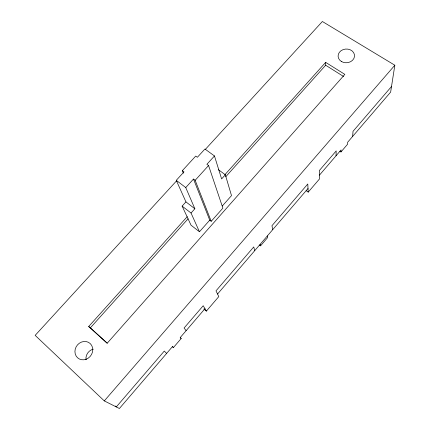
<?xml version="1.0" encoding="UTF-8"?>
<svg xmlns="http://www.w3.org/2000/svg" width="430" height="430" viewBox="0 0 430 430"><rect width="100%" height="100%" fill="white"/><g stroke="black" fill="none" stroke-linecap="round" stroke-linejoin="round"><path stroke-width="0.64" d="M225.718 176.784L325.66 65.236L325.66 62.371L344.844 74.379L107.151 343.274L88.688 326.526L187.238 216.666M336.04 155.794L336.19 150.925L319.356 170.522L319.495 178.939L308.213 192.124L306.155 190.662M339.867 151.226L340.963 151.962L341.049 149.946L319.436 175.166M352.654 136.412L353.025 131.322L391.51 86.516M205.497 149.226L322.371 21.5L394.837 65.231L390.639 92.101L347.698 142.196L347.569 144.249L340.963 151.962M203.847 309.003L206.384 311.105L218.811 296.582L215.989 290.868L253.738 246.922L254.737 250.636M204.959 308.702L180.315 337.453L181.186 338.507L173.435 347.553L172.425 346.671M217.548 294.023L308.02 188.48M259.478 245.057L260.537 245.863L267.68 237.521L267.347 235.93M176.504 180.912L35.163 335.373L104.302 400.905L394.837 65.231M199.445 231.775L209.743 220.16L193.489 179.057L185.755 187.566L194.865 208.765L191.038 213.033L199.445 231.775L191.038 225.191L182.121 206.115L185.943 201.885L176.268 180.337L183.986 171.898L182.347 170.667L195.725 156.069L197.37 157.283L204.943 149.011L214.473 155.956L221.617 178.934L225.336 174.79L218.478 169.743M222.288 206.008L231.501 195.618L225.336 174.79M209.743 220.16L211.216 221.294L222.885 208.115L208.561 165.534L206.889 164.303L214.473 155.956M224.869 174.725L325.66 62.371M88.688 326.526L90.37 327.843L188.071 218.8M211.216 221.294L195.155 180.31L208.561 165.534M104.302 400.905L119.411 408.5L172.516 346.553L173.435 347.553M325.66 65.236L343.591 76.497M193.489 179.057L195.155 180.31M176.268 180.337L185.755 187.566M185.943 201.885L194.865 208.765M182.121 206.115L191.038 213.033M180.175 337.636L181.186 338.507M90.37 327.843L107.231 343.14M115.321 406.011L116.294 406.936L164.281 351.068L166.63 353.417M186.125 330.675L184.083 328.015L203.213 305.741L206.384 311.105M182.347 170.667L183.379 173.129M260.161 244.31L260.537 245.863M272.701 229.679L271.964 225.696L307.783 183.997L308.213 192.124M85.984 359.679A9.105 8.235 -54.4 0 1 93.315 349.133M341.388 61.485A8.229 6.869 -3.1 0 0 354.481 56.588A8.229 6.869 -3.1 0 0 343.081 49.633A8.229 6.869 -3.1 0 0 341.388 61.485M86.167 359.227A9.53 8.568 -53.1 0 0 90.155 343.505A9.53 8.568 -53.1 0 0 75.228 349.187A9.53 8.568 -53.1 0 0 86.167 359.227"/></g></svg>
